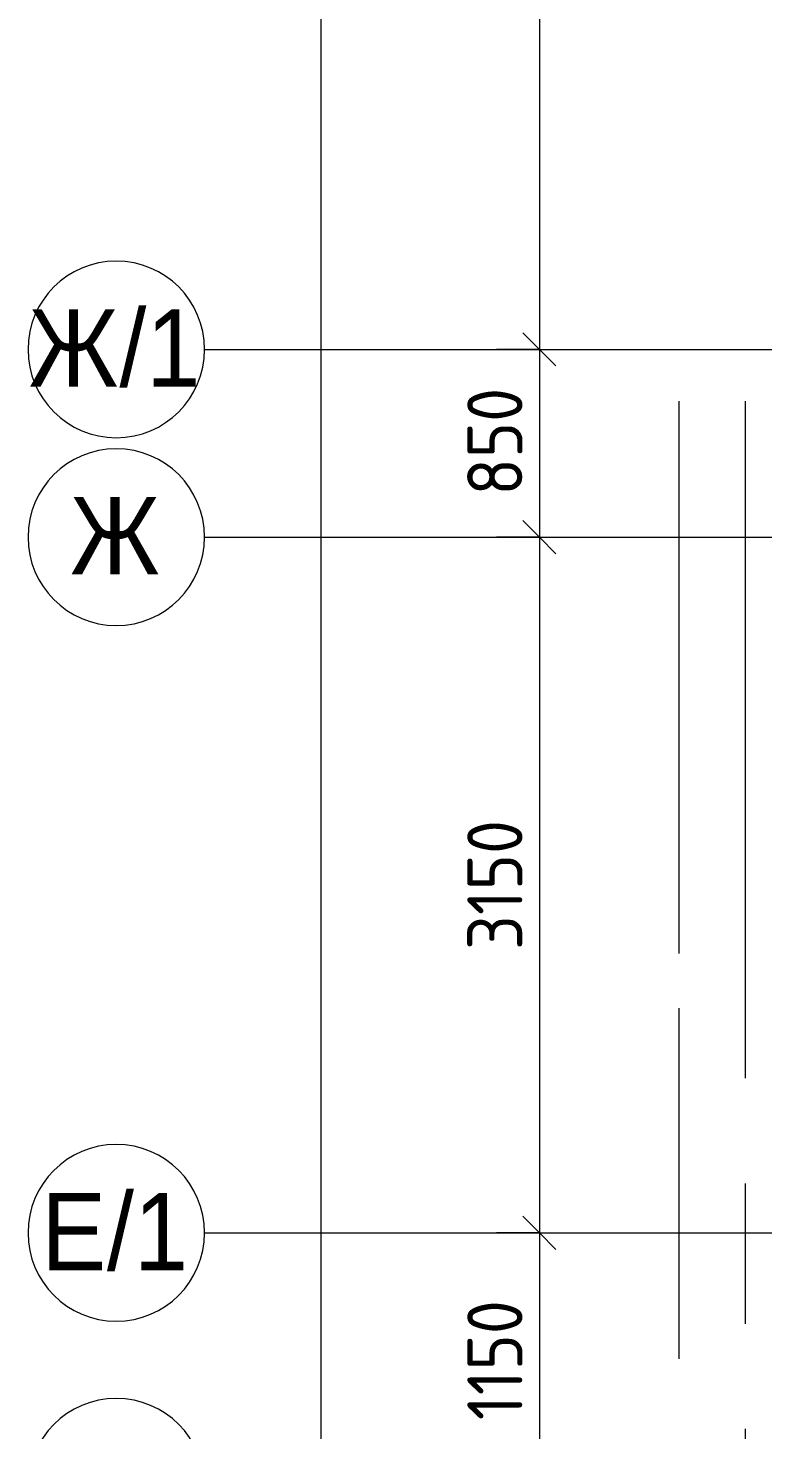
# Model space of a CAD drawing. Header units: millimetres. Extents: x 81609 to 272668, y -8553 to 29000.
# Drawn here: x 81609 to 84940, y 17257 to 23605 of the extents above; entities that cross this region are included whole.
import ezdxf

# ---------------------------------------------------------------- set-up
doc = ezdxf.new("R2010")
doc.units = ezdxf.units.MM
doc.linetypes.add('Осевая', pattern=[3175, 635, -476.25, 1587.5, -476.25])
for name, color, linetype, lineweight in [('A-ANNO-DIMS', 7, 'Continuous', 9), ('A-ANNO-DIMS-100', 7, 'Continuous', 9), ('Оси', 7, 'Continuous', 9), ('Оси-1', 7, 'Continuous', 20), ('Оси-2', 7, 'Осевая', 9)]:
    doc.layers.add(name, color=color, linetype=linetype, lineweight=lineweight)
doc.styles.add('Arial', font='arial.ttf', dxfattribs={"width": 0.9, "height": 350})
doc.styles.add('ISOCPEUR', font='isocpeur.ttf', dxfattribs={"width": 0.9, "height": 250})
doc.dimstyles.new('ISO-2_5_0_9К_БОЛЬШОЙ', dxfattribs={"dimscale": 304.8, "dimtxt": 248.995294, "dimasz": 0.492126, "dimexe": 0.393701, "dimexo": 0.984252, "dimgap": 0, "dimtad": 1, "dimdec": 0, "dimrnd": 10, "dimzin": 0, "dimdsep": 46, "dimtxsty": 'ISOCPEUR', "dimblk1": 'OBLIQUE', "dimblk2": 'OBLIQUE', "dimsah": 1, "dimcen": 0.09, "dimdle": 0.393701, "dimazin": 0, "dimtfac": 1, "dimtdec": 4, "dimtix": 1, "dimtmove": 0, "dimatfit": 3, "dimfxl": 1, "dimtvp": 1, "dimtolj": 1, "dimtzin": 0, "dimarcsym": 2})
doc.dimstyles.new('ISO-2_5_0_9К_БОЛЬШОЙ_1', dxfattribs={"dimscale": 304.8, "dimtxt": 248.995294, "dimasz": 0.492126, "dimexe": 0.393701, "dimexo": 0.984252, "dimgap": 0, "dimtad": 1, "dimdec": 0, "dimrnd": 10, "dimzin": 0, "dimdsep": 46, "dimtxsty": 'ISOCPEUR', "dimblk1": 'OBLIQUE', "dimblk2": 'OBLIQUE', "dimsah": 1, "dimcen": 0.09, "dimdle": 0.393701, "dimazin": 0, "dimtfac": 1, "dimtdec": 4, "dimtix": 1, "dimtmove": 2, "dimatfit": 3, "dimfxl": 1, "dimtvp": 1, "dimtolj": 1, "dimtzin": 0, "dimarcsym": 2})

# ---------------------------------------------------------------- blocks, each defined once
blk = doc.blocks.new('Ось сетки - D8-29747960-План размещения напольных электротехнических лючков и розеток 2 этажа в осях 23-33')
at = {"layer": 'Оси-1'}
for start, end in [(360, 180), (180, 360)]:
    blk.add_arc((0, 0), 4, start, end, dxfattribs=at)
blk = doc.blocks.new('DIMBLOCK1-План размещения напольных электротехнических лючков и розеток 2 этажа в осях 23-33')
at = {"layer": 'A-ANNO-DIMS-100'}
for p, q in [((83926.5, 27120), (83926.5, 22150)), ((83732.6, 27000), (84046.5, 27000)), ((83926.5, 27000), (83732.6, 27000)), ((83732.6, 22150), (84046.5, 22150)), ((83926.5, 22150), (83732.6, 22150))]:
    blk.add_line(p, q, dxfattribs=at)
at = {"layer": 'A-ANNO-DIMS-100', "lineweight": 20}
for p, q in [((83926.5, 27000), (83851.5, 27075)), ((83926.5, 27000), (84001.5, 26925)), ((83926.5, 22150), (83851.5, 22225)), ((83926.5, 22150), (84001.5, 22075))]:
    blk.add_line(p, q, dxfattribs=at)
at = {"layer": 'A-ANNO-DIMS-100', "color": 0, "insert": (83599.9, 24247), "char_height": 250, "width": 787.208, "attachment_point": 1, "rotation": 90, "line_spacing_factor": 1.149209, "style": 'ISOCPEUR'}
blk.add_mtext('4850', dxfattribs=at)
blk = doc.blocks.new('_Oblique')
at = {"color": 0, "linetype": 'ByBlock', "lineweight": -2}
blk.add_line((-0.5, -0.5), (0.5, 0.5), dxfattribs=at)
blk = doc.blocks.new('DIMBLOCK2-План размещения напольных электротехнических лючков и розеток 2 этажа в осях 23-33')
at = {"layer": 'A-ANNO-DIMS-100', "lineweight": 20}
for p, q in [((83926.5, 22150), (83851.5, 22225)), ((83926.5, 22150), (84001.5, 22075)), ((83926.5, 21300), (83851.5, 21375)), ((83926.5, 21300), (84001.5, 21225))]:
    blk.add_line(p, q, dxfattribs=at)
at = {"layer": 'A-ANNO-DIMS-100'}
for p, q in [((83732.6, 22150), (84046.5, 22150)), ((83926.5, 22150), (83732.6, 22150)), ((83926.5, 22150), (83926.5, 21300)), ((83732.6, 21300), (84046.5, 21300)), ((83926.5, 21300), (83732.6, 21300))]:
    blk.add_line(p, q, dxfattribs=at)
at = {"layer": 'A-ANNO-DIMS-100', "color": 0, "insert": (83599.9, 21488), "char_height": 250, "width": 568.858, "attachment_point": 1, "rotation": 90, "line_spacing_factor": 1.149209, "style": 'ISOCPEUR'}
blk.add_mtext('850', dxfattribs=at)
blk = doc.blocks.new('DIMBLOCK3-План размещения напольных электротехнических лючков и розеток 2 этажа в осях 23-33')
at = {"layer": 'A-ANNO-DIMS-100', "lineweight": 20}
for p, q in [((83926.5, 21300), (83851.5, 21375)), ((83926.5, 21300), (84001.5, 21225)), ((83926.5, 18150), (83851.5, 18225)), ((83926.5, 18150), (84001.5, 18075))]:
    blk.add_line(p, q, dxfattribs=at)
at = {"layer": 'A-ANNO-DIMS-100'}
for p, q in [((83732.6, 21300), (84046.5, 21300)), ((83926.5, 21300), (83732.6, 21300)), ((83926.5, 21300), (83926.5, 18150)), ((83732.6, 18150), (84046.5, 18150)), ((83926.5, 18150), (83732.6, 18150))]:
    blk.add_line(p, q, dxfattribs=at)
at = {"layer": 'A-ANNO-DIMS-100', "color": 0, "insert": (83599.9, 19430.5), "char_height": 250, "width": 706.764, "attachment_point": 1, "rotation": 90, "line_spacing_factor": 1.149209, "style": 'ISOCPEUR'}
blk.add_mtext('3150', dxfattribs=at)
blk = doc.blocks.new('DIMBLOCK4-План размещения напольных электротехнических лючков и розеток 2 этажа в осях 23-33')
at = {"layer": 'A-ANNO-DIMS-100', "lineweight": 20}
for p, q in [((83926.5, 18150), (83851.5, 18225)), ((83926.5, 18150), (84001.5, 18075)), ((83926.5, 17000), (83851.5, 17075)), ((83926.5, 17000), (84001.5, 16925))]:
    blk.add_line(p, q, dxfattribs=at)
at = {"layer": 'A-ANNO-DIMS-100'}
for p, q in [((83732.6, 18150), (84046.5, 18150)), ((83926.5, 18150), (83732.6, 18150)), ((83926.5, 18150), (83926.5, 17000)), ((83732.6, 17000), (84046.5, 17000)), ((83926.5, 17000), (83732.6, 17000))]:
    blk.add_line(p, q, dxfattribs=at)
at = {"layer": 'A-ANNO-DIMS-100', "color": 0, "insert": (83599.9, 17302.1), "char_height": 250, "width": 655.049, "attachment_point": 1, "rotation": 90, "line_spacing_factor": 1.149209, "style": 'ISOCPEUR'}
blk.add_mtext('1150', dxfattribs=at)
blk = doc.blocks.new('DIMBLOCK13-План размещения напольных электротехнических лючков и розеток 2 этажа в осях 23-33')
at = {"layer": 'A-ANNO-DIMS-100'}
for p, q in [((82936.3, 27120), (82936.3, -120)), ((82742.4, 27000), (83056.3, 27000)), ((82936.3, 27000), (82742.4, 27000)), ((82742.4, 0), (83056.3, 0)), ((82936.3, 0), (82742.4, 0))]:
    blk.add_line(p, q, dxfattribs=at)
at = {"layer": 'A-ANNO-DIMS-100', "lineweight": 20}
for p, q in [((82936.3, 27000), (82861.3, 27075)), ((82936.3, 27000), (83011.3, 26925)), ((82936.3, 0), (82861.3, 75)), ((82936.3, 0), (83011.3, -75))]:
    blk.add_line(p, q, dxfattribs=at)
at = {"layer": 'A-ANNO-DIMS-100', "color": 0, "insert": (82609.7, 13572), "char_height": 250, "width": 948.097, "attachment_point": 1, "rotation": 90, "line_spacing_factor": 1.149209, "style": 'ISOCPEUR'}
blk.add_mtext('27000', dxfattribs=at)

msp = doc.modelspace()

# ---------------------------------------------------------------- linework, layer by layer
at = {"layer": 'Оси'}
for p, q in [((82409.3, 22150), (84909.3, 22150)), ((84560, 19415.1), (84560, 21915.1)), ((84860, 19415.1), (84860, 21915.1)), ((82409.3, 21300), (84909.3, 21300)), ((82409.3, 18150), (84909.3, 18150))]:
    msp.add_line(p, q, dxfattribs=at)
at = {"layer": 'Оси-2'}
for p, q in [((84909.3, 22150), (90740, 22150)), ((84909.3, 21300), (122580, 21300)), ((84560, 593.7), (84560, 19415.1)), ((84860, 1863.7), (84860, 19415.1)), ((84909.3, 18150), (122760, 18150))]:
    msp.add_line(p, q, dxfattribs=at)

# ---------------------------------------------------------------- block references
at = {"layer": 'Оси-1', "xscale": 99.99999999999993, "yscale": 99.99999999999993, "zscale": 99.99999999999993, "rotation": 269.9999999999994}
for p in [(82009.3, 22150), (82009.3, 21300), (82009.3, 18150), (82009.3, 17000)]:
    msp.add_blockref('Ось сетки - D8-29747960-План размещения напольных электротехнических лючков и розеток 2 этажа в осях 23-33', p, dxfattribs=at)

# ---------------------------------------------------------------- texts
at = {"layer": 'Оси', "char_height": 350, "attachment_point": 1, "style": 'Arial'}
for s, insert, width in [('/1', (82023.4, 22331), 454.557), ('\\fArial|b0|i0|c204|p34|;\\W.9;Ж', (81612.6, 22331), 497.848), ('\\fArial|b0|i0|c204|p34|;\\W.9;Ж', (81800.3, 21481), 497.848), ('/1', (81967, 18331), 454.557), ('\\fArial|b0|i0|c204|p34|;\\W.9;Е', (81669.3, 18331), 360.759)]:
    msp.add_mtext(s, dxfattribs=dict(at, insert=insert, width=width))

# ---------------------------------------------------------------- dimensions: what is measured, and where the dimension line sits
at = {"layer": 'A-ANNO-DIMS'}
dim = msp.add_linear_dim(base=(82936.3, 0), p1=(83042.4, 27000), p2=(83042.4, 0), angle=90, dimstyle='ISO-2_5_0_9К_БОЛЬШОЙ_1', override={"dimpost": '<>', "dimfxl": 26999.999823}, dxfattribs=at)
dim.commit()
dim.dimension.update_dxf_attribs({"geometry": 'DIMBLOCK13-План размещения напольных электротехнических лючков и розеток 2 этажа в осях 23-33', "text_midpoint": (82776.4, 14046), "dimtype": 160, "text_rotation": 90})
for base, p1, p2, override, picture, middle in [((83926.5, 22150), (84032.6, 27000), (84032.6, 22150), {"dimpost": '<>', "dimfxl": 4849.999753}, 'DIMBLOCK1-План размещения напольных электротехнических лючков и розеток 2 этажа в осях 23-33', (83801.5, 24575)), ((83926.5, 21300), (84032.6, 22150), (84032.6, 21300), {"dimpost": '<>', "dimfxl": 850}, 'DIMBLOCK2-План размещения напольных электротехнических лючков и розеток 2 этажа в осях 23-33', (83801.5, 21725)), ((83926.5, 18150), (84032.6, 21300), (84032.6, 18150), {"dimpost": '<>', "dimfxl": 3150}, 'DIMBLOCK3-План размещения напольных электротехнических лючков и розеток 2 этажа в осях 23-33', (83801.5, 19725)), ((83926.5, 17000), (84032.6, 18150), (84032.6, 17000), {"dimpost": '<>', "dimfxl": 1150}, 'DIMBLOCK4-План размещения напольных электротехнических лючков и розеток 2 этажа в осях 23-33', (83801.5, 17575))]:
    dim = msp.add_linear_dim(base=base, p1=p1, p2=p2, angle=90, dimstyle='ISO-2_5_0_9К_БОЛЬШОЙ', override=override, dxfattribs=at)
    dim.commit()
    dim.dimension.update_dxf_attribs({"geometry": picture, "text_midpoint": middle})

doc.saveas('drawing.dxf')
